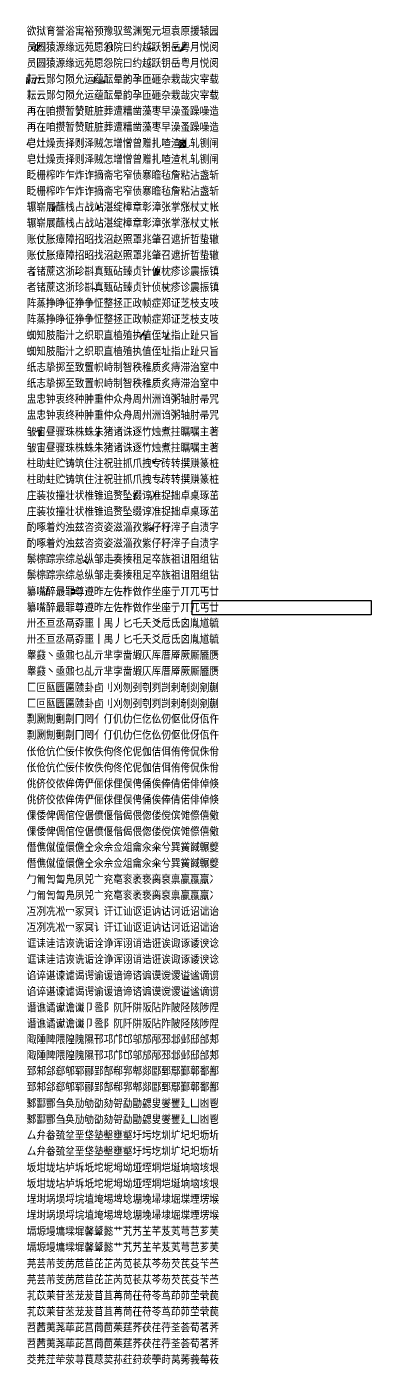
# Model space of a CAD drawing. Header units: millimetres. Extents: x 57484 to 62949, y 20083 to 192180.
# Drawn here: x 57485 to 62949, y 84848 to 106074 of the extents above; entities that cross this region are included whole.
import ezdxf

# ---------------------------------------------------------------- set-up
doc = ezdxf.new("R2010")
doc.units = ezdxf.units.MM
doc.header["$MEASUREMENT"] = 0
doc.layers.add('PenUp', color=1, linetype='Continuous')
doc.styles.add('border', font='simplex.shx', dxfattribs={"bigfont": 'border.shx'})
doc.styles.add('chin2', font='simplex.shx', dxfattribs={"bigfont": 'chin2.shx'})
doc.styles.add('gbk', font='simplex.shx', dxfattribs={"bigfont": 'gbk.shx'})
doc.dimstyles.get("Standard").update_dxf_attribs({"dimscale": 2, "dimtxt": 1, "dimasz": 1, "dimexe": 0.18, "dimexo": 0.0625, "dimgap": 0.9, "dimtad": 0, "dimtih": 1, "dimtoh": 1, "dimdec": 0, "dimzin": 12, "dimdsep": 46, "dimtxsty": 'chin2', "dimblk": 'OPEN', "dimcen": 1, "dimadec": 0, "dimazin": 3, "dimtfac": 1, "dimtdec": 0, "dimtofl": 0, "dimtmove": 0, "dimatfit": 3, "dimldrblk": 'OPEN', "dimfxl": 1, "dimtolj": 1, "dimtzin": 0, "dimarcsym": 0})

# ---------------------------------------------------------------- blocks, each defined once
blk = doc.blocks.new('_Open')
at = {"color": 0, "linetype": 'ByBlock', "lineweight": -2}
for p, q in [((-1, 0), (0, 0)), ((-1, 0), (0, 0)), ((0, 0), (-1, 0))]:
    blk.add_line(p, q, dxfattribs=at)
blk = doc.blocks.new('*D18')
at = {"layer": 'Defpoints', "color": 0, "transparency": 16777216}
for p in [(58836, 105784), (58852, 105784), (58852, 105708)]:
    blk.add_point(p, dxfattribs=at)
at = {"layer": 'PenUp', "color": 0, "lineweight": -2, "transparency": 16777216}
for p, q in [((58851, 105784), (58836, 105784)), ((58836, 105782), (58836, 105749)), ((58836, 105710), (58836, 105744)), ((58851, 105708), (58836, 105708))]:
    blk.add_line(p, q, dxfattribs=at)
at = {"layer": 'PenUp', "color": 0, "lineweight": -2, "transparency": 16777216, "xscale": 2, "yscale": 2, "zscale": 2}
for p, rotation in [((58836, 105784), 90), ((58836, 105708), 270)]:
    blk.add_blockref('_Open', p, dxfattribs=dict(at, rotation=rotation))
at = {"layer": 'PenUp', "color": 0, "transparency": 16777216, "insert": (58836, 105746), "char_height": 2, "attachment_point": 5, "style": 'chin2'}
blk.add_mtext('\\A1;76', dxfattribs=at)
blk = doc.blocks.new('*D19')
at = {"color": 0, "lineweight": -2, "transparency": 16777216}
for p, q in [((57581, 102181), (57595, 102181)), ((57581, 102132), (57595, 102132)), ((57594, 102179), (57594, 102160)), ((57594, 102134), (57594, 102154))]:
    blk.add_line(p, q, dxfattribs=at)
at = {"layer": 'Defpoints', "color": 0, "transparency": 16777216}
for p in [(57581, 102181), (57581, 102132), (57594, 102132)]:
    blk.add_point(p, dxfattribs=at)
at = {"color": 0, "lineweight": -2, "transparency": 16777216, "xscale": 2, "yscale": 2, "zscale": 2}
for p, rotation in [((57594, 102181), 90), ((57594, 102132), 270)]:
    blk.add_blockref('_Open', p, dxfattribs=dict(at, rotation=rotation))
at = {"color": 0, "transparency": 16777216, "insert": (57594, 102157), "char_height": 2, "attachment_point": 5, "style": 'chin2'}
blk.add_mtext('\\A1;49', dxfattribs=at)
blk = doc.blocks.new('*D20')
at = {"color": 0, "lineweight": -2, "transparency": 16777216}
for p, q in [((58461, 100647), (58470, 100647)), ((58461, 100637), (58470, 100637)), ((58469, 100635), (58467, 100635)), ((58469, 100645), (58469, 100639)), ((58469, 100637), (58469, 100635))]:
    blk.add_line(p, q, dxfattribs=at)
at = {"layer": 'Defpoints', "color": 0, "transparency": 16777216}
for p in [(58460, 100647), (58460, 100637), (58469, 100637)]:
    blk.add_point(p, dxfattribs=at)
at = {"color": 0, "lineweight": -2, "transparency": 16777216, "xscale": 2, "yscale": 2, "zscale": 2}
for p, rotation in [((58469, 100647), 90), ((58469, 100637), 270)]:
    blk.add_blockref('_Open', p, dxfattribs=dict(at, rotation=rotation))
at = {"color": 0, "transparency": 16777216, "insert": (58464, 100635), "char_height": 2, "attachment_point": 5, "style": 'chin2'}
blk.add_mtext('\\A1;10', dxfattribs=at)
blk = doc.blocks.new('*D21')
at = {"color": 0, "lineweight": -2, "transparency": 16777216}
for p, q in [((58594, 99629), (58618, 99629)), ((58594, 99584), (58618, 99584)), ((58618, 99627), (58618, 99610)), ((58618, 99586), (58618, 99604))]:
    blk.add_line(p, q, dxfattribs=at)
at = {"layer": 'Defpoints', "color": 0, "transparency": 16777216}
for p in [(58594, 99629), (58594, 99584), (58618, 99584)]:
    blk.add_point(p, dxfattribs=at)
at = {"color": 0, "lineweight": -2, "transparency": 16777216, "xscale": 2, "yscale": 2, "zscale": 2}
for p, rotation in [((58618, 99629), 90), ((58618, 99584), 270)]:
    blk.add_blockref('_Open', p, dxfattribs=dict(at, rotation=rotation))
at = {"color": 0, "transparency": 16777216, "insert": (58618, 99607), "char_height": 2, "attachment_point": 5, "style": 'chin2'}
blk.add_mtext('\\A1;45', dxfattribs=at)
blk = doc.blocks.new('*D22')
at = {"color": 0, "lineweight": -2, "transparency": 16777216}
for p, q in [((59723, 98159), (59730, 98159)), ((59723, 98071), (59730, 98071)), ((59729, 98157), (59729, 98118)), ((59729, 98073), (59729, 98112))]:
    blk.add_line(p, q, dxfattribs=at)
at = {"layer": 'Defpoints', "color": 0, "transparency": 16777216}
for p in [(59723, 98159), (59723, 98071), (59729, 98071)]:
    blk.add_point(p, dxfattribs=at)
at = {"color": 0, "lineweight": -2, "transparency": 16777216, "xscale": 2, "yscale": 2, "zscale": 2}
for p, rotation in [((59729, 98159), 90), ((59729, 98071), 270)]:
    blk.add_blockref('_Open', p, dxfattribs=dict(at, rotation=rotation))
at = {"color": 0, "transparency": 16777216, "insert": (59729, 98115), "char_height": 2, "attachment_point": 5, "style": 'chin2'}
blk.add_mtext('\\A1;88', dxfattribs=at)
blk = doc.blocks.new('*D162')
at = {"color": 0, "lineweight": -2, "transparency": 16777216}
for p, q in [((59682, 105775), (59680, 105775)), ((59684, 105756), (59684, 105776)), ((59688, 105756), (59688, 105776)), ((59690, 105775), (59692, 105775))]:
    blk.add_line(p, q, dxfattribs=at)
at = {"layer": 'Defpoints', "color": 0, "transparency": 16777216}
for p in [(59684, 105775), (59684, 105756), (59688, 105756)]:
    blk.add_point(p, dxfattribs=at)
at = {"color": 0, "lineweight": -2, "transparency": 16777216, "xscale": 2, "yscale": 2, "zscale": 2}
blk.add_blockref('_Open', (59684, 105775), dxfattribs=at)
at = {"color": 0, "lineweight": -2, "transparency": 16777216, "xscale": 2, "yscale": 2, "zscale": 2, "rotation": 180}
blk.add_blockref('_Open', (59688, 105775), dxfattribs=at)
at = {"color": 0, "transparency": 16777216, "insert": (59677, 105775), "char_height": 2, "attachment_point": 5, "style": 'chin2'}
blk.add_mtext('\\A1;4', dxfattribs=at)
blk = doc.blocks.new('*D163')
at = {"color": 0, "lineweight": -2, "transparency": 16777216}
for p, q in [((57683, 105276), (57692, 105276)), ((57683, 105242), (57692, 105242)), ((57692, 105274), (57692, 105262)), ((57692, 105244), (57692, 105256))]:
    blk.add_line(p, q, dxfattribs=at)
at = {"layer": 'Defpoints', "color": 0, "transparency": 16777216}
for p in [(57682, 105276), (57682, 105242), (57692, 105242)]:
    blk.add_point(p, dxfattribs=at)
at = {"color": 0, "lineweight": -2, "transparency": 16777216, "xscale": 2, "yscale": 2, "zscale": 2}
for p, rotation in [((57692, 105276), 90), ((57692, 105242), 270)]:
    blk.add_blockref('_Open', p, dxfattribs=dict(at, rotation=rotation))
at = {"color": 0, "transparency": 16777216, "insert": (57692, 105259), "char_height": 2, "attachment_point": 5, "style": 'chin2'}
blk.add_mtext('\\A1;34', dxfattribs=at)
blk = doc.blocks.new('*D164')
at = {"color": 0, "lineweight": -2, "transparency": 16777216}
for p, q in [((58703, 105222), (58713, 105222)), ((58703, 105191), (58713, 105191)), ((58713, 105220), (58713, 105209)), ((58713, 105193), (58713, 105203))]:
    blk.add_line(p, q, dxfattribs=at)
at = {"layer": 'Defpoints', "color": 0, "transparency": 16777216}
for p in [(58703, 105222), (58703, 105191), (58713, 105191)]:
    blk.add_point(p, dxfattribs=at)
at = {"color": 0, "lineweight": -2, "transparency": 16777216, "xscale": 2, "yscale": 2, "zscale": 2}
for p, rotation in [((58713, 105222), 90), ((58713, 105191), 270)]:
    blk.add_blockref('_Open', p, dxfattribs=dict(at, rotation=rotation))
at = {"color": 0, "transparency": 16777216, "insert": (58713, 105206), "char_height": 2, "attachment_point": 5, "style": 'chin2'}
blk.add_mtext('\\A1;31', dxfattribs=at)
blk = doc.blocks.new('*D165')
at = {"color": 0, "lineweight": -2, "transparency": 16777216}
for p, q in [((59083, 105276), (59095, 105276)), ((59083, 105251), (59095, 105251)), ((59095, 105274), (59095, 105267)), ((59095, 105253), (59095, 105261))]:
    blk.add_line(p, q, dxfattribs=at)
at = {"layer": 'Defpoints', "color": 0, "transparency": 16777216}
for p in [(59083, 105276), (59083, 105251), (59095, 105251)]:
    blk.add_point(p, dxfattribs=at)
at = {"color": 0, "lineweight": -2, "transparency": 16777216, "xscale": 2, "yscale": 2, "zscale": 2}
for p, rotation in [((59095, 105276), 90), ((59095, 105251), 270)]:
    blk.add_blockref('_Open', p, dxfattribs=dict(at, rotation=rotation))
at = {"color": 0, "transparency": 16777216, "insert": (59095, 105264), "char_height": 2, "attachment_point": 5, "style": 'chin2'}
blk.add_mtext('\\A1;25', dxfattribs=at)
blk = doc.blocks.new('*D166')
at = {"color": 0, "lineweight": -2, "transparency": 16777216}
for p, q in [((59233, 105274), (59237, 105274)), ((59233, 105253), (59237, 105253)), ((59237, 105272), (59237, 105267)), ((59237, 105255), (59237, 105261))]:
    blk.add_line(p, q, dxfattribs=at)
at = {"layer": 'Defpoints', "color": 0, "transparency": 16777216}
for p in [(59233, 105274), (59233, 105253), (59237, 105253)]:
    blk.add_point(p, dxfattribs=at)
at = {"color": 0, "lineweight": -2, "transparency": 16777216, "xscale": 2, "yscale": 2, "zscale": 2}
for p, rotation in [((59237, 105274), 90), ((59237, 105253), 270)]:
    blk.add_blockref('_Open', p, dxfattribs=dict(at, rotation=rotation))
at = {"color": 0, "transparency": 16777216, "insert": (59237, 105264), "char_height": 2, "attachment_point": 5, "style": 'chin2'}
blk.add_mtext('\\A1;21', dxfattribs=at)
blk = doc.blocks.new('*D167')
at = {"color": 0, "lineweight": -2, "transparency": 16777216}
for p, q in [((57823, 104679), (57827, 104679)), ((57823, 104662), (57827, 104662)), ((57827, 104677), (57827, 104674)), ((57827, 104664), (57827, 104668))]:
    blk.add_line(p, q, dxfattribs=at)
at = {"layer": 'Defpoints', "color": 0, "transparency": 16777216}
for p in [(57823, 104679), (57823, 104662), (57827, 104662)]:
    blk.add_point(p, dxfattribs=at)
at = {"color": 0, "lineweight": -2, "transparency": 16777216, "xscale": 2, "yscale": 2, "zscale": 2}
for p, rotation in [((57827, 104679), 90), ((57827, 104662), 270)]:
    blk.add_blockref('_Open', p, dxfattribs=dict(at, rotation=rotation))
at = {"color": 0, "transparency": 16777216, "insert": (57827, 104671), "char_height": 2, "attachment_point": 5, "style": 'chin2'}
blk.add_mtext('\\A1;17', dxfattribs=at)
blk = doc.blocks.new('*D168')
at = {"color": 0, "lineweight": -2, "transparency": 16777216}
for p, q in [((57561, 105744), (57581, 105744)), ((57561, 105731), (57581, 105731)), ((57580, 105744), (57580, 105746)), ((57580, 105746), (57582, 105746)), ((57580, 105733), (57580, 105742))]:
    blk.add_line(p, q, dxfattribs=at)
at = {"layer": 'Defpoints', "color": 0, "transparency": 16777216}
for p in [(57561, 105744), (57561, 105731), (57580, 105744)]:
    blk.add_point(p, dxfattribs=at)
at = {"color": 0, "lineweight": -2, "transparency": 16777216, "xscale": 2, "yscale": 2, "zscale": 2}
for p, rotation in [((57580, 105744), 90), ((57580, 105731), 270)]:
    blk.add_blockref('_Open', p, dxfattribs=dict(at, rotation=rotation))
at = {"color": 0, "transparency": 16777216, "insert": (57586, 105746), "char_height": 2, "attachment_point": 5, "style": 'chin2'}
blk.add_mtext('\\A1;13', dxfattribs=at)
blk = doc.blocks.new('*D170')
at = {"color": 0, "lineweight": -2, "transparency": 16777216}
for p, q in [((58297, 104272), (58295, 104272)), ((58299, 104266), (58299, 104272)), ((58306, 104265), (58306, 104272)), ((58308, 104272), (58310, 104272))]:
    blk.add_line(p, q, dxfattribs=at)
at = {"layer": 'Defpoints', "color": 0, "transparency": 16777216}
for p in [(58299, 104272), (58299, 104265), (58306, 104265)]:
    blk.add_point(p, dxfattribs=at)
at = {"color": 0, "lineweight": -2, "transparency": 16777216, "xscale": 2, "yscale": 2, "zscale": 2}
blk.add_blockref('_Open', (58299, 104272), dxfattribs=at)
at = {"color": 0, "lineweight": -2, "transparency": 16777216, "xscale": 2, "yscale": 2, "zscale": 2, "rotation": 180}
blk.add_blockref('_Open', (58306, 104272), dxfattribs=at)
at = {"color": 0, "transparency": 16777216, "insert": (58303, 104272), "char_height": 2, "attachment_point": 5, "style": 'chin2'}
blk.add_mtext('\\A1;7', dxfattribs=at)
blk = doc.blocks.new('*D171')
at = {"color": 0, "lineweight": -2, "transparency": 16777216}
for p, q in [((57887, 103230), (57900, 103230)), ((57899, 103228), (57899, 103194)), ((57899, 103155), (57899, 103189)), ((57890, 103153), (57900, 103153))]:
    blk.add_line(p, q, dxfattribs=at)
at = {"layer": 'Defpoints', "color": 0, "transparency": 16777216}
for p in [(57887, 103230), (57890, 103153), (57899, 103153)]:
    blk.add_point(p, dxfattribs=at)
at = {"color": 0, "lineweight": -2, "transparency": 16777216, "xscale": 2, "yscale": 2, "zscale": 2}
for p, rotation in [((57899, 103230), 90), ((57899, 103153), 270)]:
    blk.add_blockref('_Open', p, dxfattribs=dict(at, rotation=rotation))
at = {"color": 0, "transparency": 16777216, "insert": (57899, 103191), "char_height": 2, "attachment_point": 5, "style": 'chin2'}
blk.add_mtext('\\A1;78', dxfattribs=at)
blk = doc.blocks.new('*D172')
at = {"color": 0, "lineweight": -2, "transparency": 16777216}
for p, q in [((58607, 103244), (58618, 103244)), ((58607, 103192), (58618, 103192)), ((58617, 103242), (58617, 103221)), ((58617, 103194), (58617, 103215))]:
    blk.add_line(p, q, dxfattribs=at)
at = {"layer": 'Defpoints', "color": 0, "transparency": 16777216}
for p in [(58607, 103244), (58607, 103192), (58617, 103192)]:
    blk.add_point(p, dxfattribs=at)
at = {"color": 0, "lineweight": -2, "transparency": 16777216, "xscale": 2, "yscale": 2, "zscale": 2}
for p, rotation in [((58617, 103244), 90), ((58617, 103192), 270)]:
    blk.add_blockref('_Open', p, dxfattribs=dict(at, rotation=rotation))
at = {"color": 0, "transparency": 16777216, "insert": (58617, 103218), "char_height": 2, "attachment_point": 5, "style": 'chin2'}
blk.add_mtext('\\A1;53', dxfattribs=at)
blk = doc.blocks.new('*D173')
at = {"color": 0, "lineweight": -2, "transparency": 16777216}
for p, q in [((59940, 103263), (59951, 103263)), ((59940, 103236), (59951, 103236)), ((59951, 103261), (59951, 103253)), ((59951, 103238), (59951, 103247))]:
    blk.add_line(p, q, dxfattribs=at)
at = {"layer": 'Defpoints', "color": 0, "transparency": 16777216}
for p in [(59940, 103263), (59940, 103236), (59951, 103236)]:
    blk.add_point(p, dxfattribs=at)
at = {"color": 0, "lineweight": -2, "transparency": 16777216, "xscale": 2, "yscale": 2, "zscale": 2}
for p, rotation in [((59951, 103263), 90), ((59951, 103236), 270)]:
    blk.add_blockref('_Open', p, dxfattribs=dict(at, rotation=rotation))
at = {"color": 0, "transparency": 16777216, "insert": (59951, 103250), "char_height": 2, "attachment_point": 5, "style": 'chin2'}
blk.add_mtext('\\A1;27', dxfattribs=at)
blk = doc.blocks.new('*D174')
at = {"color": 0, "lineweight": -2, "transparency": 16777216}
for p, q in [((58259, 102169), (58259, 102166)), ((58261, 102166), (58287, 102166)), ((58319, 102166), (58293, 102166)), ((58321, 102169), (58321, 102166))]:
    blk.add_line(p, q, dxfattribs=at)
at = {"layer": 'Defpoints', "color": 0, "transparency": 16777216}
for p in [(58259, 102169), (58259, 102166), (58321, 102169)]:
    blk.add_point(p, dxfattribs=at)
at = {"color": 0, "lineweight": -2, "transparency": 16777216, "xscale": 2, "yscale": 2, "zscale": 2, "rotation": 180}
blk.add_blockref('_Open', (58259, 102166), dxfattribs=at)
at = {"color": 0, "lineweight": -2, "transparency": 16777216, "xscale": 2, "yscale": 2, "zscale": 2}
blk.add_blockref('_Open', (58321, 102166), dxfattribs=at)
at = {"color": 0, "transparency": 16777216, "insert": (58290, 102166), "char_height": 2, "attachment_point": 5, "style": 'chin2'}
blk.add_mtext('\\A1;62', dxfattribs=at)
blk = doc.blocks.new('*D175')
at = {"color": 0, "lineweight": -2, "transparency": 16777216}
for p, q in [((59682, 101948), (59687, 101948)), ((59682, 101926), (59687, 101926)), ((59687, 101946), (59687, 101940)), ((59687, 101928), (59687, 101934))]:
    blk.add_line(p, q, dxfattribs=at)
at = {"layer": 'Defpoints', "color": 0, "transparency": 16777216}
for p in [(59682, 101948), (59682, 101926), (59687, 101926)]:
    blk.add_point(p, dxfattribs=at)
at = {"color": 0, "lineweight": -2, "transparency": 16777216, "xscale": 2, "yscale": 2, "zscale": 2}
for p, rotation in [((59687, 101948), 90), ((59687, 101926), 270)]:
    blk.add_blockref('_Open', p, dxfattribs=dict(at, rotation=rotation))
at = {"color": 0, "transparency": 16777216, "insert": (59687, 101937), "char_height": 2, "attachment_point": 5, "style": 'chin2'}
blk.add_mtext('\\A1;22', dxfattribs=at)
blk = doc.blocks.new('*D176')
at = {"color": 0, "lineweight": -2, "transparency": 16777216}
for p, q in [((59708, 101943), (59713, 101943)), ((59708, 101926), (59713, 101926)), ((59713, 101941), (59713, 101937)), ((59713, 101928), (59713, 101932))]:
    blk.add_line(p, q, dxfattribs=at)
at = {"layer": 'Defpoints', "color": 0, "transparency": 16777216}
for p in [(59708, 101943), (59708, 101926), (59713, 101926)]:
    blk.add_point(p, dxfattribs=at)
at = {"color": 0, "lineweight": -2, "transparency": 16777216, "xscale": 2, "yscale": 2, "zscale": 2}
for p, rotation in [((59713, 101943), 90), ((59713, 101926), 270)]:
    blk.add_blockref('_Open', p, dxfattribs=dict(at, rotation=rotation))
at = {"color": 0, "transparency": 16777216, "insert": (59713, 101935), "char_height": 2, "attachment_point": 5, "style": 'chin2'}
blk.add_mtext('\\A1;16', dxfattribs=at)
blk = doc.blocks.new('*D177')
at = {"color": 0, "lineweight": -2, "transparency": 16777216}
for p, q in [((58553, 101926), (58554, 101926)), ((58553, 101910), (58554, 101910)), ((58554, 101924), (58554, 101921)), ((58554, 101912), (58554, 101915))]:
    blk.add_line(p, q, dxfattribs=at)
at = {"layer": 'Defpoints', "color": 0, "transparency": 16777216}
for p in [(58552, 101926), (58552, 101910), (58554, 101910)]:
    blk.add_point(p, dxfattribs=at)
at = {"color": 0, "lineweight": -2, "transparency": 16777216, "xscale": 2, "yscale": 2, "zscale": 2}
for p, rotation in [((58554, 101926), 90), ((58554, 101910), 270)]:
    blk.add_blockref('_Open', p, dxfattribs=dict(at, rotation=rotation))
at = {"color": 0, "transparency": 16777216, "insert": (58554, 101918), "char_height": 2, "attachment_point": 5, "style": 'chin2'}
blk.add_mtext('\\A1;16', dxfattribs=at)
blk = doc.blocks.new('*D178')
at = {"color": 0, "lineweight": -2, "transparency": 16777216}
for p, q in [((59362, 101178), (59372, 101178)), ((59362, 101110), (59372, 101110)), ((59372, 101176), (59372, 101147)), ((59372, 101112), (59372, 101141))]:
    blk.add_line(p, q, dxfattribs=at)
at = {"layer": 'Defpoints', "color": 0, "transparency": 16777216}
for p in [(59362, 101178), (59362, 101110), (59372, 101110)]:
    blk.add_point(p, dxfattribs=at)
at = {"color": 0, "lineweight": -2, "transparency": 16777216, "xscale": 2, "yscale": 2, "zscale": 2}
for p, rotation in [((59372, 101178), 90), ((59372, 101110), 270)]:
    blk.add_blockref('_Open', p, dxfattribs=dict(at, rotation=rotation))
at = {"color": 0, "transparency": 16777216, "insert": (59372, 101144), "char_height": 2, "attachment_point": 5, "style": 'chin2'}
blk.add_mtext('\\A1;67', dxfattribs=at)
blk = doc.blocks.new('*D179')
at = {"color": 0, "lineweight": -2, "transparency": 16777216}
for p, q in [((59318, 101171), (59318, 101194)), ((59320, 101193), (59330, 101193)), ((59347, 101193), (59336, 101193)), ((59349, 101171), (59349, 101194))]:
    blk.add_line(p, q, dxfattribs=at)
at = {"layer": 'Defpoints', "color": 0, "transparency": 16777216}
for p in [(59318, 101171), (59349, 101193), (59349, 101171)]:
    blk.add_point(p, dxfattribs=at)
at = {"color": 0, "lineweight": -2, "transparency": 16777216, "xscale": 2, "yscale": 2, "zscale": 2, "rotation": 180}
blk.add_blockref('_Open', (59318, 101193), dxfattribs=at)
at = {"color": 0, "lineweight": -2, "transparency": 16777216, "xscale": 2, "yscale": 2, "zscale": 2}
blk.add_blockref('_Open', (59349, 101193), dxfattribs=at)
at = {"color": 0, "transparency": 16777216, "insert": (59333, 101193), "char_height": 2, "attachment_point": 5, "style": 'chin2'}
blk.add_mtext('\\A1;31', dxfattribs=at)
blk = doc.blocks.new('*D180')
at = {"color": 0, "lineweight": -2, "transparency": 16777216}
for p, q in [((58416, 100721), (58427, 100721)), ((58416, 100697), (58427, 100697)), ((58427, 100719), (58427, 100712)), ((58427, 100699), (58427, 100706))]:
    blk.add_line(p, q, dxfattribs=at)
at = {"layer": 'Defpoints', "color": 0, "transparency": 16777216}
for p in [(58416, 100721), (58416, 100697), (58427, 100721)]:
    blk.add_point(p, dxfattribs=at)
at = {"color": 0, "lineweight": -2, "transparency": 16777216, "xscale": 2, "yscale": 2, "zscale": 2}
for p, rotation in [((58427, 100721), 90), ((58427, 100697), 270)]:
    blk.add_blockref('_Open', p, dxfattribs=dict(at, rotation=rotation))
at = {"color": 0, "transparency": 16777216, "insert": (58427, 100709), "char_height": 2, "attachment_point": 5, "style": 'chin2'}
blk.add_mtext('\\A1;25', dxfattribs=at)
blk = doc.blocks.new('*D181')
at = {"color": 0, "lineweight": -2, "transparency": 16777216}
for p, q in [((59845, 100158), (59848, 100158)), ((59845, 100140), (59848, 100140)), ((59848, 100156), (59848, 100152)), ((59848, 100142), (59848, 100147))]:
    blk.add_line(p, q, dxfattribs=at)
at = {"layer": 'Defpoints', "color": 0, "transparency": 16777216}
for p in [(59845, 100158), (59845, 100140), (59848, 100158)]:
    blk.add_point(p, dxfattribs=at)
at = {"color": 0, "lineweight": -2, "transparency": 16777216, "xscale": 2, "yscale": 2, "zscale": 2}
for p, rotation in [((59848, 100158), 90), ((59848, 100140), 270)]:
    blk.add_blockref('_Open', p, dxfattribs=dict(at, rotation=rotation))
at = {"color": 0, "transparency": 16777216, "insert": (59848, 100149), "char_height": 2, "attachment_point": 5, "style": 'chin2'}
blk.add_mtext('\\A1;18', dxfattribs=at)
blk = doc.blocks.new('*D182')
at = {"color": 0, "lineweight": -2, "transparency": 16777216}
for p, q in [((57680, 99664), (57692, 99664)), ((57680, 99580), (57692, 99580)), ((57692, 99662), (57692, 99625)), ((57692, 99582), (57692, 99619))]:
    blk.add_line(p, q, dxfattribs=at)
at = {"layer": 'Defpoints', "color": 0, "transparency": 16777216}
for p in [(57680, 99664), (57680, 99580), (57692, 99580)]:
    blk.add_point(p, dxfattribs=at)
at = {"color": 0, "lineweight": -2, "transparency": 16777216, "xscale": 2, "yscale": 2, "zscale": 2}
for p, rotation in [((57692, 99664), 90), ((57692, 99580), 270)]:
    blk.add_blockref('_Open', p, dxfattribs=dict(at, rotation=rotation))
at = {"color": 0, "transparency": 16777216, "insert": (57692, 99622), "char_height": 2, "attachment_point": 5, "style": 'chin2'}
blk.add_mtext('\\A1;84', dxfattribs=at)
blk = doc.blocks.new('*D183')
at = {"color": 0, "lineweight": -2, "transparency": 16777216}
for p, q in [((59483, 99167), (59491, 99167)), ((59483, 99147), (59491, 99147)), ((59491, 99165), (59491, 99160)), ((59491, 99149), (59491, 99155))]:
    blk.add_line(p, q, dxfattribs=at)
at = {"layer": 'Defpoints', "color": 0, "transparency": 16777216}
for p in [(59483, 99167), (59483, 99147), (59491, 99147)]:
    blk.add_point(p, dxfattribs=at)
at = {"color": 0, "lineweight": -2, "transparency": 16777216, "xscale": 2, "yscale": 2, "zscale": 2}
for p, rotation in [((59491, 99167), 90), ((59491, 99147), 270)]:
    blk.add_blockref('_Open', p, dxfattribs=dict(at, rotation=rotation))
at = {"color": 0, "transparency": 16777216, "insert": (59491, 99157), "char_height": 2, "attachment_point": 5, "style": 'chin2'}
blk.add_mtext('\\A1;20', dxfattribs=at)
blk = doc.blocks.new('*D184')
at = {"color": 0, "lineweight": -2, "transparency": 16777216}
for p, q in [((59468, 98106), (59472, 98106)), ((59468, 98083), (59472, 98083)), ((59472, 98104), (59472, 98098)), ((59472, 98085), (59472, 98092))]:
    blk.add_line(p, q, dxfattribs=at)
at = {"layer": 'Defpoints', "color": 0, "transparency": 16777216}
for p in [(59468, 98106), (59468, 98083), (59472, 98106)]:
    blk.add_point(p, dxfattribs=at)
at = {"color": 0, "lineweight": -2, "transparency": 16777216, "xscale": 2, "yscale": 2, "zscale": 2}
for p, rotation in [((59472, 98106), 90), ((59472, 98083), 270)]:
    blk.add_blockref('_Open', p, dxfattribs=dict(at, rotation=rotation))
at = {"color": 0, "transparency": 16777216, "insert": (59472, 98095), "char_height": 2, "attachment_point": 5, "style": 'chin2'}
blk.add_mtext('\\A1;23', dxfattribs=at)
blk = doc.blocks.new('*D185')
at = {"color": 0, "lineweight": -2, "transparency": 16777216}
for p, q in [((59502, 98663), (59511, 98663)), ((59505, 98625), (59511, 98625)), ((59511, 98661), (59511, 98647)), ((59511, 98627), (59511, 98641))]:
    blk.add_line(p, q, dxfattribs=at)
at = {"layer": 'Defpoints', "color": 0, "transparency": 16777216}
for p in [(59502, 98663), (59505, 98625), (59511, 98625)]:
    blk.add_point(p, dxfattribs=at)
at = {"color": 0, "lineweight": -2, "transparency": 16777216, "xscale": 2, "yscale": 2, "zscale": 2}
for p, rotation in [((59511, 98663), 90), ((59511, 98625), 270)]:
    blk.add_blockref('_Open', p, dxfattribs=dict(at, rotation=rotation))
at = {"color": 0, "transparency": 16777216, "insert": (59511, 98644), "char_height": 2, "attachment_point": 5, "style": 'chin2'}
blk.add_mtext('\\A1;39', dxfattribs=at)
blk = doc.blocks.new('*D186')
at = {"color": 0, "lineweight": -2, "transparency": 16777216}
for p, q in [((59459, 98624), (59463, 98624)), ((59459, 98608), (59463, 98608)), ((59462, 98622), (59462, 98619)), ((59462, 98610), (59462, 98613))]:
    blk.add_line(p, q, dxfattribs=at)
at = {"layer": 'Defpoints', "color": 0, "transparency": 16777216}
for p in [(59459, 98624), (59459, 98608), (59462, 98608)]:
    blk.add_point(p, dxfattribs=at)
at = {"color": 0, "lineweight": -2, "transparency": 16777216, "xscale": 2, "yscale": 2, "zscale": 2}
for p, rotation in [((59462, 98624), 90), ((59462, 98608), 270)]:
    blk.add_blockref('_Open', p, dxfattribs=dict(at, rotation=rotation))
at = {"color": 0, "transparency": 16777216, "insert": (59462, 98616), "char_height": 2, "attachment_point": 5, "style": 'chin2'}
blk.add_mtext('\\A1;16', dxfattribs=at)
blk = doc.blocks.new('*D187')
at = {"color": 0, "lineweight": -2, "transparency": 16777216}
for p, q in [((59454, 98580), (59457, 98580)), ((59454, 98573), (59457, 98573)), ((59457, 98571), (59455, 98571)), ((59457, 98578), (59457, 98575)), ((59457, 98573), (59457, 98571))]:
    blk.add_line(p, q, dxfattribs=at)
at = {"layer": 'Defpoints', "color": 0, "transparency": 16777216}
for p in [(59454, 98580), (59454, 98573), (59457, 98573)]:
    blk.add_point(p, dxfattribs=at)
at = {"color": 0, "lineweight": -2, "transparency": 16777216, "xscale": 2, "yscale": 2, "zscale": 2}
for p, rotation in [((59457, 98580), 90), ((59457, 98573), 270)]:
    blk.add_blockref('_Open', p, dxfattribs=dict(at, rotation=rotation))
at = {"color": 0, "transparency": 16777216, "insert": (59453, 98571), "char_height": 2, "attachment_point": 5, "style": 'chin2'}
blk.add_mtext('\\A1;8', dxfattribs=at)
blk = doc.blocks.new('*D188')
at = {"color": 0, "lineweight": -2, "transparency": 16777216}
for p, q in [((58193, 97144), (58246, 97144)), ((58193, 97084), (58246, 97084)), ((58245, 97142), (58245, 97117)), ((58245, 97086), (58245, 97111))]:
    blk.add_line(p, q, dxfattribs=at)
at = {"layer": 'Defpoints', "color": 0, "transparency": 16777216}
for p in [(58193, 97144), (58193, 97084), (58245, 97084)]:
    blk.add_point(p, dxfattribs=at)
at = {"color": 0, "lineweight": -2, "transparency": 16777216, "xscale": 2, "yscale": 2, "zscale": 2}
for p, rotation in [((58245, 97144), 90), ((58245, 97084), 270)]:
    blk.add_blockref('_Open', p, dxfattribs=dict(at, rotation=rotation))
at = {"color": 0, "transparency": 16777216, "insert": (58245, 97114), "char_height": 2, "attachment_point": 5, "style": 'chin2'}
blk.add_mtext('\\A1;60', dxfattribs=at)
blk = doc.blocks.new('*D189')
at = {"color": 0, "lineweight": -2, "transparency": 16777216}
for p, q in [((58061, 97119), (58059, 97119)), ((58063, 97124), (58063, 97118)), ((58069, 97124), (58069, 97118)), ((58071, 97119), (58073, 97119))]:
    blk.add_line(p, q, dxfattribs=at)
at = {"layer": 'Defpoints', "color": 0, "transparency": 16777216}
for p in [(58063, 97124), (58069, 97124), (58069, 97119)]:
    blk.add_point(p, dxfattribs=at)
at = {"color": 0, "lineweight": -2, "transparency": 16777216, "xscale": 2, "yscale": 2, "zscale": 2}
blk.add_blockref('_Open', (58063, 97119), dxfattribs=at)
at = {"color": 0, "lineweight": -2, "transparency": 16777216, "xscale": 2, "yscale": 2, "zscale": 2, "rotation": 180}
blk.add_blockref('_Open', (58069, 97119), dxfattribs=at)
at = {"color": 0, "transparency": 16777216, "insert": (58066, 97119), "char_height": 2, "attachment_point": 5, "style": 'chin2'}
blk.add_mtext('\\A1;6', dxfattribs=at)
blk = doc.blocks.new('*D190')
at = {"color": 0, "lineweight": -2, "transparency": 16777216}
for p, q in [((58037, 97117), (58035, 97117)), ((58039, 97122), (58039, 97116)), ((58040, 97122), (58040, 97116)), ((58042, 97117), (58044, 97117))]:
    blk.add_line(p, q, dxfattribs=at)
at = {"layer": 'Defpoints', "color": 0, "transparency": 16777216}
for p in [(58039, 97122), (58040, 97122), (58040, 97117)]:
    blk.add_point(p, dxfattribs=at)
at = {"color": 0, "lineweight": -2, "transparency": 16777216, "xscale": 2, "yscale": 2, "zscale": 2}
blk.add_blockref('_Open', (58039, 97117), dxfattribs=at)
at = {"color": 0, "lineweight": -2, "transparency": 16777216, "xscale": 2, "yscale": 2, "zscale": 2, "rotation": 180}
blk.add_blockref('_Open', (58040, 97117), dxfattribs=at)
at = {"color": 0, "transparency": 16777216, "insert": (58046, 97117), "char_height": 2, "attachment_point": 5, "style": 'chin2'}
blk.add_mtext('\\A1;1', dxfattribs=at)
blk = doc.blocks.new('*D191')
at = {"color": 0, "lineweight": -2, "transparency": 16777216}
for p, q in [((59595, 99191), (59618, 99191)), ((59595, 99188), (59618, 99188)), ((59618, 99184), (59616, 99184)), ((59618, 99193), (59618, 99195)), ((59618, 99186), (59618, 99184))]:
    blk.add_line(p, q, dxfattribs=at)
at = {"layer": 'Defpoints', "color": 0, "transparency": 16777216}
for p in [(59595, 99191), (59595, 99188), (59618, 99188)]:
    blk.add_point(p, dxfattribs=at)
at = {"color": 0, "lineweight": -2, "transparency": 16777216, "xscale": 2, "yscale": 2, "zscale": 2}
for p, rotation in [((59618, 99191), 270), ((59618, 99188), 90)]:
    blk.add_blockref('_Open', p, dxfattribs=dict(at, rotation=rotation))
at = {"color": 0, "transparency": 16777216, "insert": (59613, 99184), "char_height": 2, "attachment_point": 5, "style": 'chin2'}
blk.add_mtext('\\A1;3', dxfattribs=at)

msp = doc.modelspace()

# ---------------------------------------------------------------- linework, layer by layer
for p, q in [((57629.1, 105699.4), (57725.1, 105794.4)), ((57655.1, 105766.4), (57700.2, 105784.3)), ((59515.3, 105733.3), (59413.1, 105718.4)), ((59911, 105682.3), (60008.1, 105792.4)), ((58556.1, 105185.6), (58564.1, 105283.2)), ((57485.1, 105168.8), (57494.1, 105274.2)), ((57518.1, 105172.4), (57517.7, 105229.4)), ((57612.2, 105168.4), (57641.8, 105276.4)), ((58736.2, 105208.2), (58636.1, 105190.4)), ((58292.1, 104665.4), (58320.9, 104727.4)), ((57507.3, 104238.4), (57486.1, 104193.3)), ((58311.9, 104247.4), (58299.5, 104265.5)), ((59078.1, 104244.4), (59089.1, 104229.4)), ((59911.9, 104162), (60004.2, 104267.3)), ((60004.2, 104162), (59984.2, 104176)), ((57917.1, 103152.3), (57942.8, 103234.4)), ((59519, 102203.6), (59546.5, 102203.6)), ((59533.8, 102241.2), (59551.4, 102223.2)), ((59546.5, 102203.6), (59546.5, 102129.5)), ((59546.5, 102129.5), (59563.5, 102144.5)), ((59288.9, 101141.4), (59349.2, 101226)), ((59517.1, 101104.4), (59520.1, 101113.4)), ((59697.1, 101133.4), (59731, 101228.4)), ((57685, 99679.3), (57628.9, 99646.2)), ((59512.1, 99147.4), (59477.1, 99195.4)), ((59638.6, 98855.2), (59588.1, 98845.6)), ((59217.1, 98681.6), (59230, 98663.5)), ((59473, 98111.4), (59424.6, 98083.1)), ((59507.7, 98108.4), (59444.2, 98126.3)), ((58390.8, 97607), (58456.1, 97556.3)), ((58812.4, 97610.8), (58856.1, 97610.8)), ((58877.1, 97596.3), (58812.4, 97606.3)), ((59565.2, 97597.1), (59578.1, 97566.5)), ((57794.2, 97055.3), (57816.1, 97162.2)), ((59537.1, 96637.5), (59606.3, 96627.4))]:
    msp.add_line(p, q)
for points in [[(60004.2, 104267.3), (59911.9, 104267.3), (59911.9, 104162), (60004.2, 104162)], [(60109.8, 96970.8), (62949, 96970.8), (62949, 96739.8), (60109.8, 96739.8)]]:
    msp.add_lwpolyline(points, close=True)
at = {"layer": 'PenUp'}
for p, q in [((57612, 105678.4), (57629.1, 105794.4)), ((57629.1, 105794.4), (57655.1, 105784.4)), ((58754.9, 105678.5), (58773.1, 105784.4)), ((59826, 105732.4), (59876, 105768.7)), ((59826, 105768.3), (59844, 105732.3)), ((59998.1, 105715.4), (59911, 105682.3)), ((59097.1, 104219.4), (59078.1, 104244.4)), ((59089.1, 104229.4), (59116.2, 104243.5)), ((59984.2, 104176), (59933.8, 104247.3)), ((59898, 104152.5), (59911.9, 104162)), ((59516.9, 102120.3), (59533.8, 102241.2)), ((59551.4, 102223.2), (59519, 102203.6)), ((59563.5, 102144.5), (59595.8, 102236.6)), ((59192.1, 98564.5), (59217.1, 98681.6)), ((59230, 98663.5), (59195, 98661.3))]:
    msp.add_line(p, q, dxfattribs=at)

# ---------------------------------------------------------------- texts
at = {"color": 2, "style": 'gbk'}
for s, p in [('欲狱育誉浴寓裕预豫驭鸳渊冤元垣袁原援辕园', (57485.1, 105932.4)), ('员圆猿源缘远苑愿怨院曰约越跃钥岳粤月悦阅', (57485.1, 105424.4)), ('耘云郧匀陨允运蕴酝晕韵孕匝砸杂栽哉灾宰载', (57485.1, 104914.4)), ('再在咱攒暂赞赃脏葬遭糟凿藻枣早澡蚤躁噪造', (57485.1, 104408.4)), ('皂灶燥责择则泽贼怎增憎曾赠扎喳渣札轧铡闸', (57485.1, 103898.4)), ('眨栅榨咋乍炸诈摘斋宅窄债寨瞻毡詹粘沾盏斩', (57485.1, 103392.4)), ('辗崭展蘸栈占战站湛绽樟章彰漳张掌涨杖丈帐', (57485.1, 102886.4)), ('账仗胀瘴障招昭找沼赵照罩兆肇召遮折哲蛰辙', (57485.1, 102374.4)), ('者锗蔗这浙珍斟真甄砧臻贞针侦枕疹诊震振镇', (57485.1, 101866.4)), ('阵蒸挣睁征狰争怔整拯正政帧症郑证芝枝支吱', (57485.1, 101360.4)), ('蜘知肢脂汁之织职直植殖执值侄址指止趾只旨', (57485.1, 100850.4)), ('纸志挚掷至致置帜峙制智秩稚质炙痔滞治窒中', (57485.1, 100342.4)), ('盅忠钟衷终种肿重仲众舟周州洲诌粥轴肘帚咒', (57485.1, 99838.4)), ('皱宙昼骤珠株蛛朱猪诸诛逐竹烛煮拄瞩嘱主著', (57485.1, 99320.4)), ('柱助蛀贮铸筑住注祝驻抓爪拽专砖转撰赚篆桩', (57485.1, 98818.4)), ('庄装妆撞壮状椎锥追赘坠缀谆准捉拙卓桌琢茁', (57485.1, 98308.4)), ('酌啄着灼浊兹咨资姿滋淄孜紫仔籽滓子自渍字', (57485.1, 97804.4)), ('鬃棕踪宗综总纵邹走奏揍租足卒族祖诅阻组钻', (57485.1, 97300.4)), ('纂嘴醉最罪尊遵昨左佐柞做作坐座亍丌兀丐廿', (57485.1, 96784.4)), ('卅丕亘丞鬲孬噩丨禺丿匕乇夭爻卮氐囟胤馗毓', (57485.1, 96282.4)), ('睾鼗丶亟鼐乜乩亓芈孛啬嘏仄厍厝厣厥厮靥赝', (57485.1, 95774.4)), ('匚叵匦匮匾赜卦卣刂刈刎刭刳刿剀剌剞剡剜蒯', (57485.1, 95260.4)), ('剽劂劁劐劓冂罔亻仃仉仂仨仡仫仞伛仳伢佤仵', (57485.1, 94762.4)), ('伥伧伉伫佞佧攸佚佝佟佗伲伽佶佴侑侉侃侏佾', (57485.1, 94244.4)), ('佻侪佼侬侔俦俨俪俅俚俣俜俑俟俸倩偌俳倬倏', (57485.1, 93736.4)), ('倮倭俾倜倌倥倨偾偃偕偈偎偬偻傥傧傩傺僖儆', (57485.1, 93230.4)), ('僭僬僦僮儇儋仝氽佘佥俎龠汆籴兮巽黉馘冁夔', (57485.1, 92726.4)), ('勹匍訇匐凫夙兕亠兖亳衮袤亵脔裒禀嬴蠃羸冫', (57485.1, 92216.4)), ('冱冽冼凇冖冢冥讠讦讧讪讴讵讷诂诃诋诏诎诒', (57485.1, 91708.4)), ('诓诔诖诘诙诜诟诠诤诨诩诮诰诳诶诹诼诿谀谂', (57485.1, 91200.4)), ('谄谇谌谏谑谒谔谕谖谙谛谘谝谟谠谡谥谧谪谫', (57485.1, 90690.4)), ('谮谯谲谳谵谶卩卺阝阢阡阱阪阽阼陂陉陔陟陧', (57485.1, 90180.4)), ('陬陲陴隈隍隗隰邗邛邝邙邬邡邴邳邶邺邸邰郏', (57485.1, 89676.4)), ('郅邾郐郄郇郓郦郢郜郗郛郫郯郾鄄鄢鄞鄣鄱鄯', (57485.1, 89174.4)), ('鄹酃酆刍奂劢劬劭劾哿勐勖勰叟燮矍廴凵凼鬯', (57485.1, 88660.4)), ('厶弁畚巯坌垩垡塾墼壅壑圩圬圪圳圹圮圯坜圻', (57485.1, 88154.4)), ('坂坩垅坫垆坼坻坨坭坶坳垭垤垌垲埏垧垴垓垠', (57485.1, 87640.4)), ('埕埘埚埙埒垸埴埯埸埤埝堋堍埽埭堀堞堙塄堠', (57485.1, 87142.4)), ('塥塬墁墉墚墀馨鼙懿艹艽艿芏芊芨芄芎芑芗芙', (57485.1, 86630.4)), ('芫芸芾芰苈苊苣芘芷芮苋苌苁芩芴芡芪芟苄苎', (57485.1, 86116.4)), ('芤苡茉苷苤茏茇苜苴苒苘茌苻苓茑茚茆茔茕苠', (57485.1, 85608.4)), ('苕茜荑荛荜茈莒茼茴茱莛荞茯荏荇荃荟荀茗荠', (57485.1, 85104.4))]:
    msp.add_text(s, height=127, dxfattribs=at).set_placement(p)
at = {"color": 4, "style": 'border'}
for s, p in [('员圆猿源缘远苑愿怨院曰约越跃钥岳粤月悦阅', (57485.1, 105678.4)), ('耘云郧匀陨允运蕴酝晕韵孕匝砸杂栽哉灾宰载', (57485.1, 105168.4)), ('再在咱攒暂赞赃脏葬遭糟凿藻枣早澡蚤躁噪造', (57485.1, 104662.4)), ('皂灶燥责择则泽贼怎增憎曾赠扎喳渣札轧铡闸', (57485.1, 104152.4)), ('眨栅榨咋乍炸诈摘斋宅窄债寨瞻毡詹粘沾盏斩', (57485.1, 103646.4)), ('辗崭展蘸栈占战站湛绽樟章彰漳张掌涨杖丈帐', (57485.1, 103140.4)), ('账仗胀瘴障招昭找沼赵照罩兆肇召遮折哲蛰辙', (57485.1, 102628.4)), ('者锗蔗这浙珍斟真甄砧臻贞针侦枕疹诊震振镇', (57485.1, 102120.4)), ('阵蒸挣睁征狰争怔整拯正政帧症郑证芝枝支吱', (57485.1, 101614.4)), ('蜘知肢脂汁之织职直植殖执值侄址指止趾只旨', (57485.1, 101104.4)), ('纸志挚掷至致置帜峙制智秩稚质炙痔滞治窒中', (57485.1, 100596.4)), ('盅忠钟衷终种肿重仲众舟周州洲诌粥轴肘帚咒', (57485.1, 100092.4)), ('皱宙昼骤珠株蛛朱猪诸诛逐竹烛煮拄瞩嘱主著', (57485.1, 99574.4)), ('柱助蛀贮铸筑住注祝驻抓爪拽专砖转撰赚篆桩', (57485.1, 99072.4)), ('庄装妆撞壮状椎锥追赘坠缀谆准捉拙卓桌琢茁', (57485.1, 98562.4)), ('酌啄着灼浊兹咨资姿滋淄孜紫仔籽滓子自渍字', (57485.1, 98058.4)), ('鬃棕踪宗综总纵邹走奏揍租足卒族祖诅阻组钻', (57485.1, 97554.4)), ('纂嘴醉最罪尊遵昨左佐柞做作坐座亍丌兀丐廿', (57485.1, 97038.4)), ('卅丕亘丞鬲孬噩丨禺丿匕乇夭爻卮氐囟胤馗毓', (57485.1, 96536.4)), ('睾鼗丶亟鼐乜乩亓芈孛啬嘏仄厍厝厣厥厮靥赝', (57485.1, 96028.4)), ('匚叵匦匮匾赜卦卣刂刈刎刭刳刿剀剌剞剡剜蒯', (57485.1, 95514.4)), ('剽劂劁劐劓冂罔亻仃仉仂仨仡仫仞伛仳伢佤仵', (57485.1, 95016.4)), ('伥伧伉伫佞佧攸佚佝佟佗伲伽佶佴侑侉侃侏佾', (57485.1, 94498.4)), ('佻侪佼侬侔俦俨俪俅俚俣俜俑俟俸倩偌俳倬倏', (57485.1, 93990.4)), ('倮倭俾倜倌倥倨偾偃偕偈偎偬偻傥傧傩傺僖儆', (57485.1, 93484.4)), ('僭僬僦僮儇儋仝氽佘佥俎龠汆籴兮巽黉馘冁夔', (57485.1, 92980.4)), ('勹匍訇匐凫夙兕亠兖亳衮袤亵脔裒禀嬴蠃羸冫', (57485.1, 92470.4)), ('冱冽冼凇冖冢冥讠讦讧讪讴讵讷诂诃诋诏诎诒', (57485.1, 91962.4)), ('诓诔诖诘诙诜诟诠诤诨诩诮诰诳诶诹诼诿谀谂', (57485.1, 91454.4)), ('谄谇谌谏谑谒谔谕谖谙谛谘谝谟谠谡谥谧谪谫', (57485.1, 90944.4)), ('谮谯谲谳谵谶卩卺阝阢阡阱阪阽阼陂陉陔陟陧', (57485.1, 90434.4)), ('陬陲陴隈隍隗隰邗邛邝邙邬邡邴邳邶邺邸邰郏', (57485.1, 89930.4)), ('郅邾郐郄郇郓郦郢郜郗郛郫郯郾鄄鄢鄞鄣鄱鄯', (57485.1, 89428.4)), ('鄹酃酆刍奂劢劬劭劾哿勐勖勰叟燮矍廴凵凼鬯', (57485.1, 88914.4)), ('厶弁畚巯坌垩垡塾墼壅壑圩圬圪圳圹圮圯坜圻', (57485.1, 88408.4)), ('坂坩垅坫垆坼坻坨坭坶坳垭垤垌垲埏垧垴垓垠', (57485.1, 87894.4)), ('埕埘埚埙埒垸埴埯埸埤埝堋堍埽埭堀堞堙塄堠', (57485.1, 87396.4)), ('塥塬墁墉墚墀馨鼙懿艹艽艿芏芊芨芄芎芑芗芙', (57485.1, 86884.4)), ('芫芸芾芰苈苊苣芘芷芮苋苌苁芩芴芡芪芟苄苎', (57485.1, 86370.4)), ('芤苡茉苷苤茏茇苜苴苒苘茌苻苓茑茚茆茔茕苠', (57485.1, 85862.4)), ('苕茜荑荛荜茈莒茼茴茱莛荞茯荏荇荃荟荀茗荠', (57485.1, 85358.4)), ('茭茺茳荦荥荨茛荩荬荪荭荮莰荸莳莴莠莪莓莜', (57485.1, 84848.4))]:
    msp.add_text(s, height=127, dxfattribs=at).set_placement(p)

# ---------------------------------------------------------------- dimensions: what is measured, and where the dimension line sits
for base, p1, p2, picture, middle in [((57580.4, 105744), (57561.3, 105731.1), (57561.3, 105744), '*D168', (57585.6, 105746)), ((57691.8, 105241.6), (57682.4, 105275.8), (57682.4, 105241.6), '*D163', (57691.8, 105258.7)), ((58712.9, 105190.5), (58702.5, 105221.7), (58702.5, 105190.5), '*D164', (58712.9, 105206.1)), ((59094.5, 105251.3), (59083, 105276.4), (59083, 105251.3), '*D165', (59094.5, 105263.9)), ((59236.6, 105253.5), (59233.3, 105274.5), (59233.3, 105253.5), '*D166', (59236.6, 105264)), ((57826.8, 104662.2), (57823, 104679.4), (57823, 104662.2), '*D167', (57826.8, 104670.8)), ((57899.2, 103152.5), (57886.6, 103230.3), (57889.7, 103152.5), '*D171', (57899.2, 103191.4)), ((58617.146, 103191.7082), (58606.9021, 103244.2113), (58606.9021, 103191.7082), '*D172', (58617.146, 103217.9598)), ((59951, 103236.2), (59939.8, 103263.3), (59939.8, 103236.2), '*D173', (59951, 103249.8)), ((57594.3, 102132.3), (57580.8, 102181.5), (57580.8, 102132.3), '*D19', (57594.3, 102156.9)), ((58553.7, 101909.9), (58552.4, 101926.1), (58552.4, 101909.9), '*D177', (58553.7, 101918)), ((59687, 101926.4), (59681.5, 101948), (59681.5, 101926.4), '*D175', (59687, 101937.2)), ((59713.1, 101926.4), (59707.9, 101942.6), (59707.9, 101926.4), '*D176', (59713.1, 101934.5)), ((59371.8, 101110.2), (59361.5, 101177.6), (59361.5, 101110.2), '*D178', (59371.8, 101143.9)), ((58426.6, 100721.4), (58416.2, 100696.5), (58416.2, 100721.4), '*D180', (58426.6, 100708.9)), ((58469.3, 100636.9), (58460.5, 100647.3), (58460.5, 100636.9), '*D20', (58464.1, 100634.9)), ((59847.9, 100158.2), (59844.7, 100140.4), (59844.7, 100158.2), '*D181', (59847.9, 100149.3)), ((57691.5, 99580.1), (57680.1, 99664.2), (57680.1, 99580.1), '*D182', (57691.5, 99622.2)), ((58618, 99584.1), (58593.9, 99629.4), (58593.9, 99584.1), '*D21', (58618, 99606.7)), ((59491, 99147.3), (59483.3, 99167.3), (59483.3, 99147.3), '*D183', (59491, 99157.3)), ((59617.8, 99188), (59595.1, 99190.9), (59595.1, 99188), '*D191', (59613.3, 99184)), ((59457, 98572.6), (59453.7, 98580.2), (59453.7, 98572.6), '*D187', (59452.5, 98570.6)), ((59462.3, 98608.2), (59459.1, 98624.2), (59459.1, 98608.2), '*D186', (59462.3, 98616.2)), ((59510.8, 98624.5), (59502.2, 98663.2), (59504.8, 98624.5), '*D185', (59510.8, 98643.9)), ((59471.7, 98106.4), (59467.9, 98083.1), (59467.9, 98106.4), '*D184', (59471.7, 98094.7)), ((59729.4, 98071), (59722.9, 98159), (59722.9, 98071), '*D22', (59729.4, 98115)), ((58245.4, 97084.4), (58193.1, 97144.2), (58193.1, 97084.4), '*D188', (58245.4, 97114.3))]:
    dim = msp.add_linear_dim(base=base, p1=p1, p2=p2, angle=90, dimstyle='Standard')
    dim.commit()
    dim.dimension.update_dxf_attribs({"geometry": picture, "text_midpoint": middle})
for base, p1, p2, picture, middle in [((59683.8, 105775.2), (59687.9, 105756.3), (59683.8, 105756.3), '*D162', (59677.3, 105775.2)), ((58299.5, 104272.1), (58306.2, 104265.4), (58299.5, 104265.5), '*D170', (58302.8, 104272.1)), ((58258.9, 102166), (58321.2, 102169.3), (58258.9, 102169.3), '*D174', (58290.1, 102166)), ((59349.0875, 101193.3334), (59317.639, 101170.5968), (59349.0875, 101170.5968), '*D179', (59333.3633, 101193.3334)), ((58040.1, 97116.7), (58039.2, 97122.1), (58040.1, 97122.1), '*D190', (58046.1, 97116.7)), ((58068.9, 97118.7), (58063.1, 97123.9), (58068.9, 97123.9), '*D189', (58066, 97118.7))]:
    dim = msp.add_linear_dim(base=base, p1=p1, p2=p2, dimstyle='Standard')
    dim.commit()
    dim.dimension.update_dxf_attribs({"geometry": picture, "text_midpoint": middle})
at = {"layer": 'PenUp'}
dim = msp.add_linear_dim(base=(58836.1, 105784.2), p1=(58851.5, 105708.5), p2=(58851.5, 105784.2), angle=90, dimstyle='Standard', dxfattribs=at)
dim.commit()
dim.dimension.update_dxf_attribs({"geometry": '*D18', "text_midpoint": (58836.1, 105746.3)})

doc.saveas('drawing.dxf')
